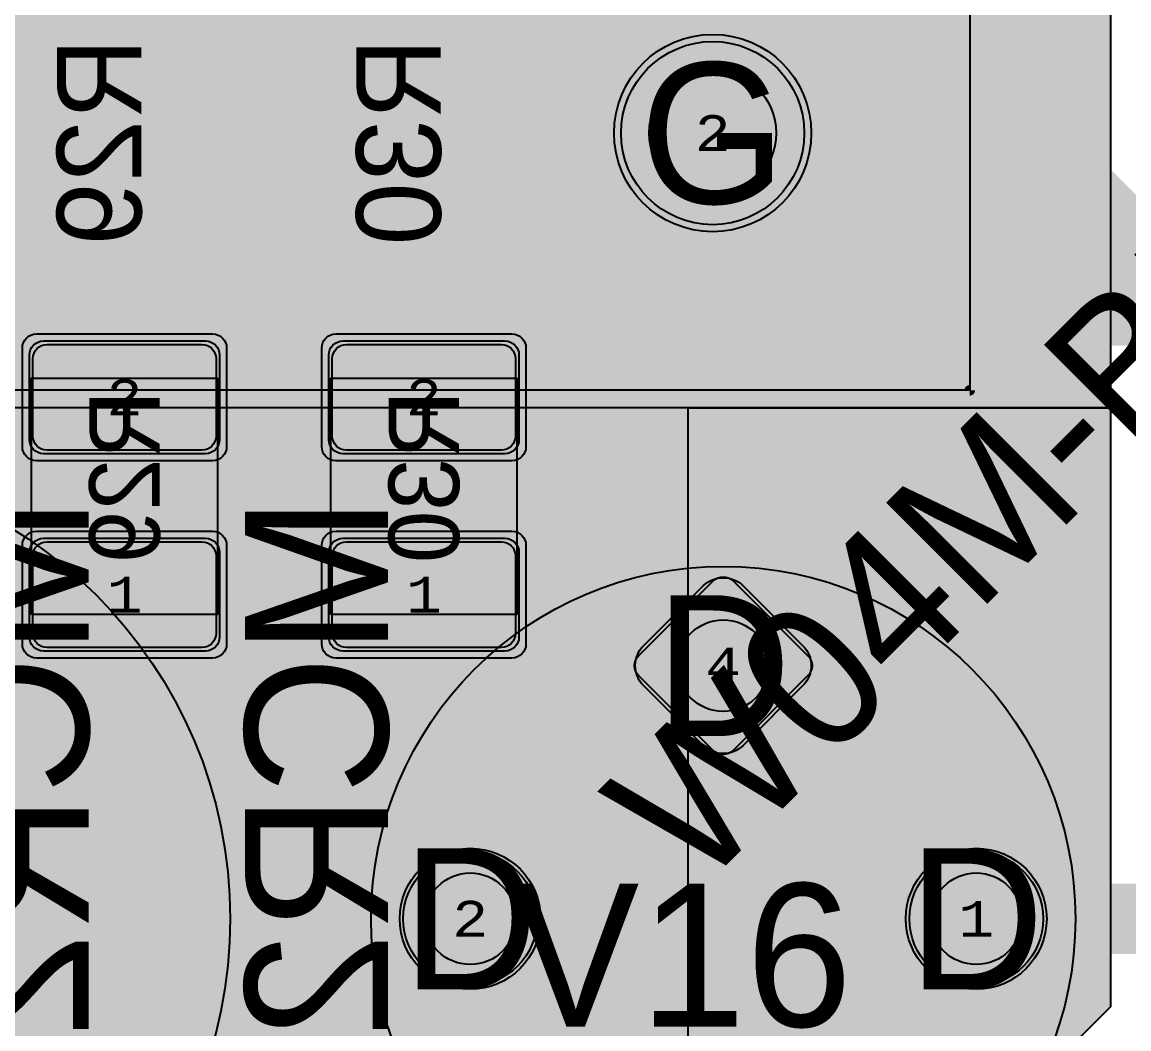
# Model space of a CAD drawing. Extents: x -19 to 284, y -54 to 100.
# Drawn here: x 105.05 to 120.76, y 59.19 to 73.47 of the extents above; entities that cross this region are included whole.
import ezdxf
from ezdxf.enums import TextEntityAlignment as Align

# ---------------------------------------------------------------- set-up
doc = ezdxf.new("R2010")
doc.units = 0
doc.header["$MEASUREMENT"] = 0
for name, color, linetype in [('ASSEMBLY_OUTLINES_BTM', 191, 'CONTINUOUS'), ('ASSEMBLY_OUTLINES_TOP', 102, 'CONTINUOUS'), ('ASSEMBLY_PART_NUMBERS_BTM', 191, 'CONTINUOUS'), ('ASSEMBLY_PART_NUMBERS_TOP', 102, 'CONTINUOUS'), ('ASSEMBLY_REF_DES_BTM', 191, 'CONTINUOUS'), ('ASSEMBLY_REF_DES_TOP', 102, 'CONTINUOUS'), ('DRILL_DRAWING', 21, 'CONTINUOUS'), ('GENERATED_SILKSCREEN_BTM', 255, 'CONTINUOUS'), ('GENERATED_SILKSCREEN_TOP', 140, 'CONTINUOUS'), ('PART_HOLES_LAYER_BOTTOM', 30, 'CONTINUOUS'), ('PART_HOLES_LAYER_TOP', 30, 'CONTINUOUS'), ('PART_PADS_LAYER_BOTTOM', 230, 'CONTINUOUS'), ('PART_PADS_LAYER_TOP', 150, 'CONTINUOUS'), ('PART_PADS_SMD_BTM', 230, 'CONTINUOUS'), ('PIN_NUMBERS_BTM', 8, 'CONTINUOUS'), ('PIN_NUMBERS_TOP', 8, 'CONTINUOUS'), ('PLACEMENT_OUTLINES_BTM', 222, 'CONTINUOUS'), ('PLACEMENT_OUTLINES_TOP', 130, 'CONTINUOUS'), ('PLANE_DATA_LAYER_TOP', 150, 'CONTINUOUS'), ('PLANE_SHAPES_LAYER_TOP', 150, 'CONTINUOUS'), ('SILKSCREEN_OUTLINES_BTM', 211, 'CONTINUOUS'), ('SILKSCREEN_OUTLINES_TOP', 150, 'CONTINUOUS'), ('SILKSCREEN_REF_DES_BTM', 211, 'CONTINUOUS'), ('SOLDERMASK_PADS_BTM', 12, 'CONTINUOUS'), ('SOLDERMASK_PADS_TOP', 180, 'CONTINUOUS'), ('SOLDERPASTE_PADS_BTM', 12, 'CONTINUOUS'), ('TRACES_LAYER_BOTTOM', 230, 'CONTINUOUS'), ('TRACES_LAYER_TOP', 150, 'CONTINUOUS')]:
    doc.layers.add(name, color=color, linetype=linetype)
doc.styles.add('COURIER_NEW', font='COUR.TTF')
doc.styles.add('VERIBEST_GERBER_0', font='txt')

msp = doc.modelspace()

# ---------------------------------------------------------------- hatches: boundary and pattern name
at = {"layer": 'PART_HOLES_LAYER_BOTTOM'}
h = msp.add_hatch(color=256, dxfattribs=at)
edge = h.paths.add_edge_path()
edge.add_arc((114.85, 71.9), 0.9, 0, 360)
h = msp.add_hatch(color=256, dxfattribs=at)
edge = h.paths.add_edge_path()
edge.add_arc((115, 64.342102), 0.65, 0, 360)
h = msp.add_hatch(color=256, dxfattribs=at)
edge = h.paths.add_edge_path()
edge.add_arc((111.407897, 60.75), 0.65, 0, 360)
h = msp.add_hatch(color=256, dxfattribs=at)
edge = h.paths.add_edge_path()
edge.add_arc((118.592102, 60.75), 0.65, 0, 360)
at = {"layer": 'PART_HOLES_LAYER_TOP'}
h = msp.add_hatch(color=256, dxfattribs=at)
edge = h.paths.add_edge_path()
edge.add_arc((114.85, 71.9), 0.9, 0, 360)
h = msp.add_hatch(color=256, dxfattribs=at)
edge = h.paths.add_edge_path()
edge.add_arc((115, 64.342102), 0.65, 0, 360)
h = msp.add_hatch(color=256, dxfattribs=at)
edge = h.paths.add_edge_path()
edge.add_arc((111.407897, 60.75), 0.65, 0, 360)
h = msp.add_hatch(color=256, dxfattribs=at)
edge = h.paths.add_edge_path()
edge.add_arc((118.592102, 60.75), 0.65, 0, 360)
at = {"layer": 'PLANE_DATA_LAYER_TOP'}
h = msp.add_hatch(color=256, dxfattribs=at)
h.paths.add_polyline_path([(120.5, 85.467281), (120.499998, 59.53156), (120.499998, 59.531559, -0.198909956), (120.47768, 59.477678), (116.022322, 55.02232, -0.198913366), (115.96844, 55.000002), (114.531562, 55, -0.198913366), (114.47768, 55.022318), (110.500002, 58.999998, 0.207684346), (110.499996, 59), (94.031562, 59, -0.198913366), (93.97768, 59.022318), (85.000002, 67.999998, 0.207684346), (84.999996, 68), (70.500004, 68, 0.207684346), (70.499998, 67.999998), (66.000002, 63.500002), (66, 63.499996), (66, 59.5762, -0.414213562), (65.9238, 59.5), (44.5762, 59.5, -0.414213562), (44.5, 59.5762), (44.5, 81.806849, -0.668181994), (44.630082, 81.86073), (55.244365, 71.246447, 0.198912215), (55.597918, 71.1), (80.979923, 71.1, -0.185651134), (81.030979, 71.080366, 0.384558767), (81.969021, 71.080366, -0.185651134), (82.020077, 71.1), (91.057121, 71.1, 0.198912215), (91.410674, 71.246447), (98.353553, 78.189326, 0.198912215), (98.5, 78.542879), (98.5, 86.379923, -0.185651134), (98.519634, 86.430979, 0.185651897), (98.7, 86.9, 1), (97.3, 86.9, 0.185651897), (97.480366, 86.430979, -0.185651134), (97.5, 86.379923), (97.5, 78.781548, -0.198909956), (97.477682, 78.727667), (90.872333, 72.122318, -0.198913366), (90.818451, 72.1), (82.020077, 72.1, -0.185651134), (81.969021, 72.119634, 0.384558767), (81.030979, 72.119634, -0.185651134), (80.979923, 72.1), (55.836588, 72.1, -0.198913366), (55.782706, 72.122318), (53.366088, 74.538936, -0.198909956), (53.34377, 74.592817), (53.34377, 74.592818, -0.294576153), (53.388558, 74.662242, 0.29457805), (53.8, 75.299999), (53.8, 75.3, 0.39930996), (53.135789, 75.999085, -0.185652617), (53.085803, 76.021303), (44.522318, 84.584788, -0.198909956), (44.5, 84.638669), (44.5, 87.151969, -0.414213562), (44.5762, 87.228169), (48.533161, 87.228169, -0.198913366), (48.587043, 87.205851), (49.478697, 86.314197, -0.185652617), (49.500915, 86.264211, 0.838851408), (50.869044, 86.094134, -0.565185223), (50.995756, 86.125606), (53.205453, 83.915909, 0.198912215), (53.559006, 83.769462), (58.945406, 83.769462, 0.198912215), (59.298959, 83.915909), (60.253553, 84.870503, 0.198912215), (60.4, 85.224056), (60.4, 85.879923, -0.185651134), (60.419634, 85.930979, 0.185651897), (60.6, 86.4, 1), (59.2, 86.4, 0.185651897), (59.380366, 85.930979, -0.185651134), (59.4, 85.879923), (59.4, 85.462725, -0.198909956), (59.377682, 85.408844), (58.760618, 84.79178, -0.198913366), (58.706736, 84.769462), (53.797676, 84.769462, -0.198913366), (53.743794, 84.79178), (49.582021, 88.953553, 0.198912215), (49.228468, 89.1), (43.120077, 89.1, -0.185651134), (43.069021, 89.119634, 0.384558767), (42.130979, 89.119634, -0.185651134), (42.079923, 89.1), (30.09107, 89.1, -0.414213562), (30.01487, 89.1762), (30.01487, 89.176201, -0.198909956), (30.037188, 89.230082), (30.585803, 89.778697, -0.185652617), (30.635789, 89.800915, 0.645030482), (31.101635, 90.988224, -0.195395946), (31.080041, 91.041371), (31.080041, 91.041372, -0.198909956), (31.102359, 91.095253), (31.185803, 91.178697, -0.185652617), (31.235789, 91.200915, 0.39930996), (31.9, 91.9), (31.9, 91.900005, 0.962125116), (30.502085, 91.953993, -0.391777998), (30.426112, 91.88367), (30.269784, 91.88367, 0.198912215), (29.916231, 91.737223), (28.612244, 90.433236, -0.198913366), (28.558362, 90.410918), (27.098355, 90.410918, 0.198912215), (26.744802, 90.264471), (24.647145, 88.166814, -0.198913366), (24.593263, 88.144496), (17.003174, 88.144496, -0.198913366), (16.949292, 88.166814), (15.248039, 89.868067, 0.198912215), (14.894486, 90.014514), (13.48401, 90.014514, 0.198912215), (13.130457, 89.868067), (10.440027, 87.177637, -0.198913366), (10.386145, 87.155319), (7.3302, 87.155319, 0.180173911), (7.00313, 87.033505, -0.305390868), (6.918602, 87.023291, 1.907914475), (7.070961, 85.882124, -0.165414822), (7.115967, 85.901691, 0.177616931), (7.428435, 86.046447), (7.514988, 86.133001, -0.198913366), (7.56887, 86.155319), (10.624815, 86.155319, 0.198912215), (10.978368, 86.301766), (13.03031, 88.353708, -0.533104529), (13.154463, 88.329294, 0.084493581), (13.280366, 88.130979, -0.185651134), (13.3, 88.079923), (13.3, 79.938669, -0.198909956), (13.277682, 79.884788), (11.814197, 78.421303, -0.185652617), (11.764211, 78.399085, 0.39930996), (11.1, 77.7), (11.1, 77.69999, 0.974753797), (12.499085, 77.664211, -0.185652617), (12.521303, 77.714197), (14.153553, 79.346447, 0.198912215), (14.3, 79.7), (14.3, 88.0238, -0.414213562), (14.3762, 88.1), (14.537431, 88.1, -0.198913366), (14.591313, 88.077682), (17.174693, 85.494302, 0.198912215), (17.528246, 85.347855), (24.808806, 85.347855, -0.414213562), (24.885006, 85.271655), (24.885006, 85.271654, -0.119209751), (24.876584, 85.236832, 0.119212236), (24.65, 84.300001), (24.65, 84.3, 0.240856487), (25.499923, 82.637979, -0.240854665), (25.531515, 82.576201), (25.531515, 82.5762, -0.414213562), (25.455315, 82.5), (22.120077, 82.5, -0.185651134), (22.069021, 82.519634, 2.249701015), (22.069021, 81.480366, -0.185651134), (22.120077, 81.5), (28.019196, 81.5, 0.198912215), (28.372749, 81.646447), (29.335965, 82.609663, -0.668181994), (29.466047, 82.555782), (29.466047, 70.851038, -0.198909956), (29.443729, 70.797157), (26.66889, 68.022318, -0.198913366), (26.615008, 68), (23.000004, 68, 0.207684346), (22.999998, 67.999998), (19.000002, 64.000002), (19, 63.999996), (19, 62.738492, -0.668181994), (18.869918, 62.684611), (15.000976, 66.553553, 0.198912215), (14.647423, 66.7), (14.120077, 66.7, -0.185651134), (14.069021, 66.719634, 2.249701015), (14.069021, 65.680366, -0.185651134), (14.120077, 65.7), (14.408753, 65.7, -0.198913366), (14.462635, 65.677682), (18.977682, 61.162635, -0.198909956), (19, 61.108754), (19, 50.0762, -0.414213562), (18.9238, 50), (12.374978, 50, -0.404852593), (12.298817, 50.073757, 0.968428978), (7.701183, 50.073757, -0.404852593), (7.625022, 50), (3.0762, 50, -0.414213562), (3, 50.0762), (3, 64.349709, -0.595487004), (3.117805, 64.413548, 0.595483788), (4.2, 65, 0.39930996), (3.535789, 65.699085, -0.185652617), (3.485803, 65.721303), (3.022318, 66.184788, -0.198909956), (3, 66.238669), (3, 90.6738, -0.414213562), (3.0762, 90.75), (6.4238, 90.75, -0.414213562), (6.5, 90.6738), (6.5, 90.500004), (6.500003, 90.499999), (8.499998, 88.500002, 0.207684346), (8.500004, 88.5), (10.999996, 88.5, 0.207684346), (11.000002, 88.500002), (13.499998, 90.999998), (13.5, 91.000004), (13.5, 95.9238, -0.414213562), (13.5762, 96), (18.30893, 96, -0.414213562), (18.38513, 95.9238), (18.38513, 95.923799, -0.198909956), (18.362812, 95.869918), (17.814197, 95.321303, -0.185652617), (17.764211, 95.299085, 0.39930996), (17.1, 94.6), (17.1, 94.59999, 0.974753797), (18.499085, 94.564211, -0.185652617), (18.521303, 94.614197), (18.937376, 95.03027, -0.198913366), (18.991258, 95.052588), (21.922414, 95.052588, 0.198912215), (22.275967, 95.199035), (22.869252, 95.79232, -0.198913366), (22.923134, 95.814638), (51.4238, 95.814638, -0.414213562), (51.5, 95.738438), (51.5, 91.000004), (51.500003, 90.999999), (53.999998, 88.500002, 0.207684346), (54.000004, 88.5), (55.999996, 88.5, 0.207684346), (56.000002, 88.500002), (58.499998, 90.999998), (58.5, 91.000004), (58.5, 94.574998, -0.668181994), (58.630082, 94.628879), (61.077682, 92.181279, -0.198909956), (61.1, 92.127398), (61.1, 82.320077, -0.185651134), (61.080366, 82.269021, 0.185651897), (60.9, 81.8, 0.536231839), (61.871334, 81.154727, -0.536234167), (61.977071, 81.084485), (61.977071, 80.722929, 0.198912215), (62.123518, 80.369376), (63.778697, 78.714197, -0.185652617), (63.800915, 78.664211, 0.974753797), (65.2, 78.69999), (65.2, 78.7, 0.39930996), (64.535789, 79.399085, -0.185652617), (64.485803, 79.421303), (62.999389, 80.907717, -0.198909956), (62.977071, 80.961598), (62.977071, 87.738402, -0.198909956), (62.999389, 87.792283), (63.185803, 87.978697, -0.185652617), (63.235789, 88.000915, 0.39930996), (63.9, 88.7), (63.9, 88.70001, 0.974753797), (62.500915, 88.735789, -0.185652617), (62.478697, 88.685803), (62.230082, 88.437188, -0.668181994), (62.1, 88.491069), (62.1, 92.366067, 0.198912215), (61.953553, 92.71962), (58.803255, 95.869918, -0.198909956), (58.780937, 95.923799), (58.780937, 95.9238, -0.414213562), (58.857137, 96), (95.9238, 96, -0.414213562), (96, 95.9238), (96, 90.500004), (96.000003, 90.499999), (98.499998, 88.000002, 0.207684346), (98.500004, 88), (101.499996, 88, 0.207684346), (101.500002, 88.000002), (103.999998, 90.499998), (104, 90.500004), (104, 95.9238, -0.414213562), (104.0762, 96), (118.9238, 96, -0.414213562), (119, 95.9238), (119, 91.500004), (119.000003, 91.499999), (119.977682, 90.52232, -0.198909956), (120, 90.468439), (120, 86.205951, 0.198912215), (120.146447, 85.852398), (120.477682, 85.521163, -0.198909956), (120.5, 85.467282)], flags=0)
h.paths.add_polyline_path([(25.71, 92.75, 0.414213562), (25.96, 93), (25.96, 94.5, 0.414213562), (25.71, 94.75), (24.21, 94.75, 0.414213562), (23.96, 94.5), (23.96, 93, 0.414213562), (24.21, 92.75)], flags=0)
h.paths.add_polyline_path([(24.65, 71.7, -1), (28.75, 71.7, -1)], flags=0)
h.paths.add_polyline_path([(28.842971, 93.38997, 6.796736414), (28.842971, 94.11003, -0.743486927), (28.697029, 94.11003, 6.796736414), (28.697029, 93.38997, -0.743486927)], flags=0)
h.paths.add_polyline_path([(70.7, 83.1, 0.414213562), (71.15, 83.55), (71.15, 84.95, 0.414213562), (70.7, 85.4), (69.3, 85.4, 0.414213562), (68.85, 84.95), (68.85, 83.55, 0.414213562), (69.3, 83.1)], flags=0)
h.paths.add_polyline_path([(68.85, 91.75, -1), (71.15, 91.75, -1)], flags=0)
h.paths.add_polyline_path([(73, 81.9, 1), (74.4, 81.9, 0.185651897), (74.219634, 82.369021, -0.185651134), (74.2, 82.420077), (74.2, 84.864447, 0.198912215), (74.053553, 85.218), (68.730653, 90.5409, 0.198912215), (68.3771, 90.687347), (68.073594, 90.687347, -0.390404288), (67.99765, 90.757308, 0.959834417), (66.6, 90.7, 0.39930996), (67.264211, 90.000915, -0.185652617), (67.314197, 89.978697), (67.4591, 89.833794, 0.198912215), (67.812653, 89.687347), (68.13843, 89.687347, -0.198913366), (68.192312, 89.665029), (73.177682, 84.679659, -0.198909956), (73.2, 84.625778), (73.2, 82.420077, -0.185651134), (73.180366, 82.369021, 0.185651897)], flags=0)
h.paths.add_polyline_path([(76.135789, 80.600915, 0.39930996), (76.8, 81.3), (76.8, 81.30001, 0.974753797), (75.400915, 81.335789, -0.185652617), (75.378697, 81.285803), (74.786551, 80.693657, -0.198913366), (74.732669, 80.671339), (69.617331, 80.671339, -0.198913366), (69.563449, 80.693657), (68.603553, 81.653553, 0.198912215), (68.25, 81.8), (67.920077, 81.8, -0.185651134), (67.869021, 81.819634, 2.249701015), (67.869021, 80.780366, -0.185651134), (67.920077, 80.8), (68.01133, 80.8, -0.198913366), (68.065212, 80.777682), (69.025108, 79.817786, 0.198912215), (69.378661, 79.671339), (74.971339, 79.671339, 0.198912215), (75.324892, 79.817786), (76.085803, 80.578697, -0.185652617)], flags=0)
h.paths.add_polyline_path([(79.25, 81.25, -1), (81.75, 81.25, -1)], flags=0)
h.paths.add_polyline_path([(82.935789, 79.200915, 0.39930996), (83.6, 79.9), (83.6, 79.90001, 0.974753797), (82.200915, 79.935789, -0.185652617), (82.178697, 79.885803), (81.71287, 79.419976, -0.198913366), (81.658988, 79.397658), (68.441012, 79.397658, -0.198913366), (68.38713, 79.419976), (68.221303, 79.585803, -0.185652617), (68.199085, 79.635789, 0.974753797), (66.8, 79.60001), (66.8, 79.6, 0.39930996), (67.464211, 78.900915, -0.185652617), (67.514197, 78.878697), (67.848789, 78.544105, 0.198912215), (68.202342, 78.397658), (81.897658, 78.397658, 0.198912215), (82.251211, 78.544105), (82.885803, 79.178697, -0.185652617)], flags=0)
h.paths.add_polyline_path([(88.7, 83.1, 0.414213562), (89.15, 83.55), (89.15, 84.95, 0.414213562), (88.7, 85.4), (87.3, 85.4, 0.414213562), (86.85, 84.95), (86.85, 83.55, 0.414213562), (87.3, 83.1)], flags=0)
h.paths.add_polyline_path([(86.85, 91.75, -1), (89.15, 91.75, -1)], flags=0)
h.paths.add_polyline_path([(103.05, 70.35, 0.414213562), (103.7, 71), (103.7, 72.8, 0.414213562), (103.05, 73.45), (101.25, 73.45, 0.414213562), (100.6, 72.8), (100.6, 71, 0.414213562), (101.25, 70.35)], flags=0)
h.paths.add_polyline_path([(100.6, 84.6, -1), (103.7, 84.6, -1)], flags=0)
h.paths.add_polyline_path([(102.6, 60.75, -1), (105.4, 60.75, -1)], flags=0)
h.paths.add_polyline_path([(110.207897, 60.75, -1), (112.607897, 60.75, -1)], flags=0)
h.paths.add_polyline_path([(104.3, 78.25, -1), (112.7, 78.25, -1)], flags=0)
h.paths.add_polyline_path([(113.3, 71.9, -1), (116.4, 71.9, -1)], flags=0)
h.paths.add_polyline_path([(113.3, 84.6, -1), (116.4, 84.6, -1)], flags=0)
h.paths.add_polyline_path([(113.55, 57.157897, -1), (116.45, 57.157897, -1)], flags=0)
h.paths.add_polyline_path([(116.378857, 64.023904, 0.414213102), (116.378859, 64.660299), (115.318196, 65.720961, 0.372259539), (114.731236, 65.763685, -0.372263605), (114.631843, 65.770919), (113.529927, 66.872836, 0.198912714), (112.999596, 67.092506), (104.592506, 67.092506, 0.198912714), (104.062175, 66.872836), (99.111658, 61.922318, -0.198913366), (99.057776, 61.9), (98.3, 61.9, 0.414213562), (97.85, 61.45), (97.85, 60.05, 0.414213562), (98.3, 59.6), (99.7, 59.6, 0.414213562), (100.15, 60.05), (100.15, 60.807777, -0.198909956), (100.172318, 60.861658), (104.880848, 65.570188, -0.198913366), (104.93473, 65.592506), (112.657372, 65.592506, -0.198913366), (112.711254, 65.570188), (113.571183, 64.710259, -0.198909956), (113.593501, 64.656378), (113.593501, 64.656377, -0.161399603), (113.578417, 64.610866, 0.372260871), (113.621141, 64.023905), (114.681804, 62.963244, 0.414210801), (115.318197, 62.963243)], flags=0)
h.paths.add_polyline_path([(117.392102, 60.75, -1), (119.792102, 60.75, -1)], flags=0)
msp.add_hatch(color=256, dxfattribs=at).paths.add_polyline_path([(104, 60.75), (105.098667, 59.76405)], is_closed=False, flags=0)
at = {"layer": 'PLANE_SHAPES_LAYER_TOP'}
for points in [[(120.5, 68), (44.5, 68), (44.5, 87.5), (30.5, 87.5), (30.5, 68), (3, 68), (3, 90.75), (6.5, 90.75), (6.5, 88.5), (13.5, 88.5), (13.5, 96), (51.5, 96), (51.5, 88.5), (58.5, 88.5), (58.5, 96), (96, 96), (96, 88), (104, 88), (104, 96), (119, 96), (119, 90.5), (120.5, 90.5)], [(120.5, 59.5), (116, 55), (114.5, 55), (114.5, 68), (120.5, 68)]]:
    msp.add_hatch(color=256, dxfattribs=at).paths.add_polyline_path(points, flags=0)

# ---------------------------------------------------------------- linework, layer by layer
at = {"layer": 'ASSEMBLY_OUTLINES_BTM'}
for points in [[(105.18, 65.07), (105.18, 68.42), (107.82, 68.42), (107.82, 65.07)], [(109.43, 65.07), (109.43, 68.42), (112.07, 68.42), (112.07, 65.07)]]:
    msp.add_lwpolyline(points, close=True, dxfattribs=at)
at = {"layer": 'ASSEMBLY_OUTLINES_TOP'}
msp.add_lwpolyline([(118.5, 68.25), (101.984375, 68.25), (98.5, 71.529412), (98.5, 88.25), (118.5, 88.25)], close=True, dxfattribs=at)
at = {"layer": 'ASSEMBLY_OUTLINES_TOP', "const_width": 0.1}
for points in [[(114.116116, 62.694543), (115.883883, 64.46231)], [(115.883883, 62.694543), (114.116116, 64.46231)]]:
    msp.add_lwpolyline(points, dxfattribs=at)
at = {"layer": 'ASSEMBLY_OUTLINES_TOP'}
for centre, radius in [((101.5, 60.75), 6.5), ((115, 60.75), 5)]:
    msp.add_circle(centre, radius, dxfattribs=at)
at = {"layer": 'GENERATED_SILKSCREEN_BTM', "const_width": 0.15}
for points in [[(105.9912, 72.2378), (105.9888, 72.2342), (105.9828, 72.233), (105.9768, 72.2294), (105.9708, 72.2294), (105.7236, 72.2294), (105.7176, 72.2294), (105.714, 72.233), (105.7104, 72.233), (105.7092, 72.2342), (105.708, 72.2354), (105.7044, 72.2378), (105.54, 72.4418), (105.5376, 72.4478), (105.5364, 72.4514), (105.5352, 72.4574), (105.5352, 73.0622), (105.5376, 73.073), (105.5436, 73.079), (105.5508, 73.0862), (105.5592, 73.0886), (106.7112, 73.0886), (106.7208, 73.0862), (106.7268, 73.0802), (106.7304, 73.073), (106.7316, 73.0646), (106.7304, 73.055), (106.7268, 73.0466), (106.7208, 73.0406), (106.7112, 73.0382), (106.1592, 73.0382), (106.1592, 72.4742), (106.7184, 72.2774), (106.7268, 72.2726), (106.7316, 72.2642), (106.7328, 72.2546), (106.7304, 72.2474), (106.7268, 72.2402), (106.7196, 72.2342), (106.7124, 72.2306), (106.7028, 72.233), (106.1436, 72.4298), (105.9912, 72.2378)], [(105.5844, 73.0382), (105.5844, 72.4634), (105.7356, 72.2774), (105.9588, 72.2774), (106.1112, 72.4634), (106.1112, 73.0382), (105.5844, 73.0382)], [(110.2412, 72.2378), (110.2388, 72.2342), (110.2328, 72.233), (110.2268, 72.2294), (110.2208, 72.2294), (109.9736, 72.2294), (109.9676, 72.2294), (109.964, 72.233), (109.9604, 72.233), (109.9592, 72.2342), (109.958, 72.2354), (109.9544, 72.2378), (109.79, 72.4418), (109.7876, 72.4478), (109.7864, 72.4514), (109.7852, 72.4574), (109.7852, 73.0622), (109.7876, 73.073), (109.7936, 73.079), (109.8008, 73.0862), (109.8092, 73.0886), (110.9612, 73.0886), (110.9708, 73.0862), (110.9768, 73.0802), (110.9804, 73.073), (110.9816, 73.0646), (110.9804, 73.055), (110.9768, 73.0466), (110.9708, 73.0406), (110.9612, 73.0382), (110.4092, 73.0382), (110.4092, 72.4742), (110.9684, 72.2774), (110.9768, 72.2726), (110.9816, 72.2642), (110.9828, 72.2546), (110.9804, 72.2474), (110.9768, 72.2402), (110.9696, 72.2342), (110.9624, 72.2306), (110.9528, 72.233), (110.3936, 72.4298), (110.2412, 72.2378)], [(109.8344, 73.0382), (109.8344, 72.4634), (109.9856, 72.2774), (110.2088, 72.2774), (110.3612, 72.4634), (110.3612, 73.0382), (109.8344, 73.0382)], [(105.54, 71.3066), (105.7044, 71.105), (105.7104, 71.1014), (105.7152, 71.1002), (105.7188, 71.0978), (105.7236, 71.0966), (105.888, 71.0966), (105.8916, 71.0978), (105.9, 71.1002), (105.906, 71.1014), (105.9084, 71.105), (106.5576, 71.9042), (106.686, 71.9042), (106.686, 71.1206), (106.6884, 71.1122), (106.6932, 71.105), (106.7016, 71.1014), (106.7112, 71.1002), (106.7196, 71.1014), (106.728, 71.105), (106.7328, 71.1122), (106.7352, 71.1206), (106.7352, 71.9294), (106.7328, 71.939), (106.7268, 71.945), (106.7208, 71.951), (106.7112, 71.9534), (106.5468, 71.9534), (106.5432, 71.9522), (106.5348, 71.9498), (106.5312, 71.9474), (106.5288, 71.945), (106.5264, 71.9426), (105.876, 71.1446), (105.7356, 71.1446), (105.5844, 71.3318), (105.5844, 71.7194), (105.744, 71.915), (105.7464, 71.9234), (105.7452, 71.9306), (105.7416, 71.939), (105.7344, 71.9438), (105.7272, 71.9486), (105.7188, 71.9498), (105.7104, 71.9486), (105.7044, 71.9426), (105.54, 71.741), (105.5388, 71.7362), (105.5376, 71.7326), (105.5364, 71.7314), (105.5352, 71.7266), (105.5352, 71.3222), (105.5364, 71.3174), (105.5364, 71.3162), (105.5376, 71.315), (105.5388, 71.3114), (105.54, 71.3066)], [(110.9804, 71.741), (110.816, 71.9438), (110.81, 71.9498), (110.8064, 71.951), (110.8028, 71.951), (110.7944, 71.9498), (110.786, 71.945), (110.78, 71.939), (110.7752, 71.9318), (110.774, 71.9234), (110.7764, 71.915), (110.936, 71.7194), (110.936, 71.3318), (110.7848, 71.1446), (110.5616, 71.1446), (110.4092, 71.3294), (110.4092, 71.5286), (110.4068, 71.5382), (110.402, 71.5442), (110.3936, 71.5478), (110.3852, 71.549), (110.3768, 71.5478), (110.3684, 71.5442), (110.3636, 71.5382), (110.3612, 71.5286), (110.3612, 71.3294), (110.2088, 71.1446), (109.9856, 71.1446), (109.8344, 71.3318), (109.8344, 71.7194), (109.994, 71.915), (109.9964, 71.9234), (109.9952, 71.9318), (109.9916, 71.939), (109.9844, 71.945), (109.9772, 71.9498), (109.9688, 71.951), (109.964, 71.951), (109.9604, 71.9498), (109.9544, 71.9438), (109.79, 71.741), (109.7888, 71.7374), (109.7876, 71.7338), (109.7864, 71.7326), (109.7852, 71.7278), (109.7852, 71.3234), (109.7864, 71.3174), (109.7876, 71.315), (109.7888, 71.3114), (109.79, 71.3078), (109.9544, 71.105), (109.9604, 71.1014), (109.9652, 71.1002), (109.9688, 71.0978), (109.9736, 71.0966), (110.2208, 71.0966), (110.2244, 71.0978), (110.2328, 71.1002), (110.2388, 71.1014), (110.2412, 71.105), (110.3852, 71.2814), (110.5292, 71.105), (110.5316, 71.1038), (110.534, 71.1014), (110.5352, 71.1002), (110.5376, 71.1002), (110.546, 71.0978), (110.5496, 71.0966), (110.7968, 71.0966), (110.8028, 71.0978), (110.8076, 71.1002), (110.8124, 71.1014), (110.816, 71.105), (110.9804, 71.3078), (110.9828, 71.3126), (110.984, 71.3138), (110.984, 71.3174), (110.9852, 71.3186), (110.9852, 71.3198), (110.9852, 71.3234), (110.9852, 71.7278), (110.984, 71.7326), (110.9828, 71.7374), (110.9804, 71.741)], [(106.7304, 70.607), (106.566, 70.8086), (106.56, 70.8146), (106.5528, 70.8158), (106.5444, 70.8146), (106.536, 70.8098), (106.53, 70.805), (106.5252, 70.7966), (106.524, 70.7894), (106.5264, 70.781), (106.686, 70.5854), (106.686, 70.1978), (106.5348, 70.0106), (106.104, 70.0106), (106.236, 70.1738), (106.2384, 70.1786), (106.2396, 70.1798), (106.2408, 70.1834), (106.2408, 70.1882), (106.2408, 70.5926), (106.2408, 70.5974), (106.2384, 70.6046), (106.236, 70.607), (106.0728, 70.8086), (106.0716, 70.811), (106.0692, 70.8134), (106.0656, 70.8158), (106.0572, 70.8182), (106.0524, 70.8194), (105.7236, 70.8194), (105.7176, 70.8182), (105.7128, 70.8158), (105.7092, 70.8134), (105.708, 70.811), (105.7044, 70.8086), (105.54, 70.607), (105.5388, 70.6022), (105.5376, 70.5986), (105.5364, 70.5974), (105.5352, 70.5926), (105.5352, 70.1882), (105.5364, 70.1834), (105.5364, 70.1822), (105.5376, 70.181), (105.5388, 70.1774), (105.54, 70.1726), (105.7044, 69.971), (105.7104, 69.9674), (105.7152, 69.9662), (105.7188, 69.9638), (105.7236, 69.9626), (106.5468, 69.9626), (106.5504, 69.9638), (106.5588, 69.9662), (106.5612, 69.9674), (106.566, 69.971), (106.7304, 70.1726), (106.7328, 70.1786), (106.734, 70.1798), (106.734, 70.1822), (106.7352, 70.1846), (106.7352, 70.1858), (106.7352, 70.1882), (106.7352, 70.5926), (106.734, 70.5974), (106.7328, 70.6022), (106.7304, 70.607)], [(109.9544, 70.8086), (109.79, 70.607), (109.7888, 70.6022), (109.7876, 70.5986), (109.7864, 70.5974), (109.7852, 70.5926), (109.7852, 70.1882), (109.7864, 70.1834), (109.7864, 70.1822), (109.7876, 70.181), (109.7888, 70.1774), (109.79, 70.1726), (109.9544, 69.971), (109.9604, 69.9674), (109.9652, 69.9662), (109.9688, 69.9638), (109.9736, 69.9626), (110.7968, 69.9626), (110.8004, 69.9638), (110.8088, 69.9662), (110.8112, 69.9674), (110.816, 69.971), (110.9804, 70.1726), (110.9816, 70.1774), (110.9828, 70.1798), (110.984, 70.1822), (110.9852, 70.1846), (110.9852, 70.1882), (110.9852, 70.5926), (110.984, 70.5974), (110.9828, 70.6022), (110.9804, 70.607), (110.816, 70.8086), (110.8136, 70.811), (110.8124, 70.8134), (110.8088, 70.8158), (110.8004, 70.8182), (110.7968, 70.8194), (109.9736, 70.8194), (109.9688, 70.8182), (109.9652, 70.8158), (109.9604, 70.8134), (109.9544, 70.8086)], [(105.7356, 70.7702), (106.0404, 70.7702), (106.1928, 70.5854), (106.1928, 70.1978), (106.0404, 70.0106), (105.7356, 70.0106), (105.5844, 70.1978), (105.5844, 70.5854), (105.7356, 70.7702)], [(109.9856, 70.7702), (110.7848, 70.7702), (110.8448, 70.6994), (109.898, 70.1186), (109.8344, 70.1978), (109.8344, 70.5854), (109.9856, 70.7702)], [(110.876, 70.661), (110.936, 70.5854), (110.936, 70.1978), (110.7848, 70.0106), (109.9856, 70.0106), (109.9292, 70.0814), (110.876, 70.661)]]:
    msp.add_lwpolyline(points, dxfattribs=at)
for points in [[(105.180005, 66.166164, 0.000011642), (105.179995, 66.166156), (105.179995, 67.333844, 0.000011642), (105.180005, 67.333836), (105.180005, 66.166164)], [(107.820005, 66.166156, 0.000011642), (107.819995, 66.166164), (107.819995, 67.333836, 0.000011642), (107.820005, 67.333844), (107.820005, 66.166156)], [(109.430005, 66.166164, 0.000011642), (109.429995, 66.166156), (109.429995, 67.333844, 0.000011642), (109.430005, 67.333836), (109.430005, 66.166164)], [(112.070005, 66.166156, 0.000011642), (112.069995, 66.166164), (112.069995, 67.333836, 0.000011642), (112.070005, 67.333844), (112.070005, 66.166156)]]:
    msp.add_lwpolyline(points, format="xyb", dxfattribs=at)
at = {"layer": 'GENERATED_SILKSCREEN_TOP', "const_width": 0.15}
for points in [[(118.500005, 68.25, -0.414213562), (118.5, 68.249995), (101.984375, 68.249995, -0.236067977), (101.984371, 68.249997), (98.499997, 71.529408, -0.236067977), (98.499995, 71.529412), (98.499995, 86.739906, 0.000015965), (98.500005, 86.739938), (98.500005, 71.529414), (101.984377, 68.250005), (118.499995, 68.250005), (118.499995, 88.249995), (98.500005, 88.249995), (98.500005, 87.060062, 0.000015965), (98.499995, 87.060094), (98.499995, 88.25, -0.414213562), (98.5, 88.250005), (118.5, 88.250005, -0.414213562), (118.500005, 88.25), (118.500005, 68.25)], [(108.000005, 60.75, -1.254714402), (95.647007, 63.577109, 0.000005734), (95.647019, 63.57711, 30.094945427), (96.07312, 64.327557, 0.000005324), (96.073115, 64.327567, -0.74406053), (108.000005, 60.75)]]:
    msp.add_lwpolyline(points, format="xyb", dxfattribs=at)
at = {"layer": 'GENERATED_SILKSCREEN_TOP', "const_width": 0.25}
for points in [[(114.75, 66), (114.75, 68)], [(113.75, 67), (115.75, 67)]]:
    msp.add_lwpolyline(points, dxfattribs=at)
at = {"layer": 'GENERATED_SILKSCREEN_TOP', "const_width": 0.15}
msp.add_lwpolyline([(110, 60.75, -1), (120, 60.75, -1)], format="xyb", close=True, dxfattribs=at)
at = {"layer": 'PART_HOLES_LAYER_BOTTOM'}
for centre, radius in [((114.85, 71.9), 0.9), ((115, 64.342102), 0.65), ((111.407897, 60.75), 0.65), ((118.592102, 60.75), 0.65)]:
    msp.add_circle(centre, radius, dxfattribs=at)
at = {"layer": 'PART_HOLES_LAYER_TOP'}
for centre, radius in [((114.85, 71.9), 0.9), ((115, 64.342102), 0.65), ((111.407897, 60.75), 0.65), ((118.592102, 60.75), 0.65)]:
    msp.add_circle(centre, radius, dxfattribs=at)
at = {"layer": 'PART_PADS_LAYER_BOTTOM'}
msp.add_lwpolyline([(116.202082, 64.483523, -0.414211491), (116.202082, 64.200681), (115.141421, 63.14002, -0.414211491), (114.858579, 63.14002), (113.797918, 64.200681, -0.414211491), (113.797918, 64.483523), (114.858579, 65.544184, -0.414211491), (115.141421, 65.544184)], format="xyb", close=True, dxfattribs=at)
for centre, radius in [((114.85, 71.9), 1.3), ((111.407897, 60.75), 0.95), ((118.592102, 60.75), 0.95)]:
    msp.add_circle(centre, radius, dxfattribs=at)
at = {"layer": 'PART_PADS_LAYER_TOP'}
msp.add_lwpolyline([(116.202082, 64.483523, -0.414211491), (116.202082, 64.200681), (115.141421, 63.14002, -0.414211491), (114.858579, 63.14002), (113.797918, 64.200681, -0.414211491), (113.797918, 64.483523), (114.858579, 65.544184, -0.414211491), (115.141421, 65.544184)], format="xyb", close=True, dxfattribs=at)
for centre, radius in [((114.85, 71.9), 1.3), ((111.407897, 60.75), 0.95), ((118.592102, 60.75), 0.95)]:
    msp.add_circle(centre, radius, dxfattribs=at)
at = {"layer": 'PART_PADS_SMD_BTM'}
for points in [[(105.15, 68.75, -0.414213562), (105.35, 68.95), (107.65, 68.95, -0.414213562), (107.85, 68.75), (107.85, 67.55, -0.414213562), (107.65, 67.35), (105.35, 67.35, -0.414213562), (105.15, 67.55)], [(109.4, 68.75, -0.414213562), (109.6, 68.95), (111.9, 68.95, -0.414213562), (112.1, 68.75), (112.1, 67.55, -0.414213562), (111.9, 67.35), (109.6, 67.35, -0.414213562), (109.4, 67.55)], [(105.15, 65.95, -0.414213562), (105.35, 66.15), (107.65, 66.15, -0.414213562), (107.85, 65.95), (107.85, 64.75, -0.414213562), (107.65, 64.55), (105.35, 64.55, -0.414213562), (105.15, 64.75)], [(109.4, 65.95, -0.414213562), (109.6, 66.15), (111.9, 66.15, -0.414213562), (112.1, 65.95), (112.1, 64.75, -0.414213562), (111.9, 64.55), (109.6, 64.55, -0.414213562), (109.4, 64.75)]]:
    msp.add_lwpolyline(points, format="xyb", close=True, dxfattribs=at)
at = {"layer": 'PLACEMENT_OUTLINES_BTM'}
for points in [[(105.18, 65.07), (105.18, 68.42), (107.82, 68.42), (107.82, 65.07)], [(109.43, 65.07), (109.43, 68.42), (112.07, 68.42), (112.07, 65.07)]]:
    msp.add_lwpolyline(points, close=True, dxfattribs=at)
at = {"layer": 'PLACEMENT_OUTLINES_TOP'}
msp.add_lwpolyline([(118.5, 68.25), (101.984375, 68.25), (98.5, 71.529412), (98.5, 88.25), (118.5, 88.25)], close=True, dxfattribs=at)
for centre, radius in [((101.5, 60.75), 6.5), ((115, 60.75), 5)]:
    msp.add_circle(centre, radius, dxfattribs=at)
at = {"layer": 'PLANE_DATA_LAYER_TOP', "const_width": 1}
for points in [[(104, 60.75), (105.043831, 61.793831)], [(104, 60.75), (105.098667, 59.76405)]]:
    msp.add_lwpolyline(points, dxfattribs=at)
at = {"layer": 'PLANE_SHAPES_LAYER_TOP'}
for points in [[(120.5, 68), (44.5, 68), (44.5, 87.5), (30.5, 87.5), (30.5, 68), (3, 68), (3, 90.75), (6.5, 90.75), (6.5, 88.5), (13.5, 88.5), (13.5, 96), (51.5, 96), (51.5, 88.5), (58.5, 88.5), (58.5, 96), (96, 96), (96, 88), (104, 88), (104, 96), (119, 96), (119, 90.5), (120.5, 90.5)], [(120.5, 59.5), (116, 55), (114.5, 55), (114.5, 68), (120.5, 68)]]:
    msp.add_lwpolyline(points, close=True, dxfattribs=at)
msp.add_solid([(94, 59), (114.5, 59), (94, 68), (114.5, 68)], dxfattribs=at)
at = {"layer": 'SILKSCREEN_OUTLINES_BTM'}
for points in [[(105.18, 65.07), (105.18, 68.42), (107.82, 68.42), (107.82, 65.07)], [(109.43, 65.07), (109.43, 68.42), (112.07, 68.42), (112.07, 65.07)]]:
    msp.add_lwpolyline(points, close=True, dxfattribs=at)
at = {"layer": 'SILKSCREEN_OUTLINES_TOP'}
msp.add_lwpolyline([(118.5, 68.25), (101.984375, 68.25), (98.5, 71.529412), (98.5, 88.25), (118.5, 88.25)], close=True, dxfattribs=at)
at = {"layer": 'SILKSCREEN_OUTLINES_TOP', "const_width": 0.25}
for points in [[(114.75, 66), (114.75, 68)], [(113.75, 67), (115.75, 67)]]:
    msp.add_lwpolyline(points, dxfattribs=at)
at = {"layer": 'SILKSCREEN_OUTLINES_TOP'}
for centre, radius in [((101.5, 60.75), 6.5), ((101.5, 60.75), 6.5), ((115, 60.75), 5)]:
    msp.add_circle(centre, radius, dxfattribs=at)
at = {"layer": 'SOLDERMASK_PADS_BTM'}
for points in [[(105.05, 68.85, -0.414213562), (105.25, 69.05), (107.75, 69.05, -0.414213562), (107.95, 68.85), (107.95, 67.45, -0.414213562), (107.75, 67.25), (105.25, 67.25, -0.414213562), (105.05, 67.45)], [(109.3, 68.85, -0.414213562), (109.5, 69.05), (112, 69.05, -0.414213562), (112.2, 68.85), (112.2, 67.45, -0.414213562), (112, 67.25), (109.5, 67.25, -0.414213562), (109.3, 67.45)], [(105.05, 66.05, -0.414213562), (105.25, 66.25), (107.75, 66.25, -0.414213562), (107.95, 66.05), (107.95, 64.65, -0.414213562), (107.75, 64.45), (105.25, 64.45, -0.414213562), (105.05, 64.65)], [(109.3, 66.05, -0.414213562), (109.5, 66.25), (112, 66.25, -0.414213562), (112.2, 66.05), (112.2, 64.65, -0.414213562), (112, 64.45), (109.5, 64.45, -0.414213562), (109.3, 64.65)], [(116.131371, 64.624945, -0.414213562), (116.131371, 64.059259), (115.282843, 63.210731, -0.414213562), (114.717157, 63.210731), (113.868629, 64.059259, -0.414213562), (113.868629, 64.624945), (114.717157, 65.473473, -0.414213562), (115.282843, 65.473473)]]:
    msp.add_lwpolyline(points, format="xyb", close=True, dxfattribs=at)
for centre, radius in [((114.85, 71.9), 1.4), ((111.407897, 60.75), 1), ((118.592102, 60.75), 1)]:
    msp.add_circle(centre, radius, dxfattribs=at)
at = {"layer": 'SOLDERMASK_PADS_TOP'}
msp.add_lwpolyline([(116.131371, 64.624945, -0.414213562), (116.131371, 64.059259), (115.282843, 63.210731, -0.414213562), (114.717157, 63.210731), (113.868629, 64.059259, -0.414213562), (113.868629, 64.624945), (114.717157, 65.473473, -0.414213562), (115.282843, 65.473473)], format="xyb", close=True, dxfattribs=at)
for centre, radius in [((114.85, 71.9), 1.4), ((111.407897, 60.75), 1), ((118.592102, 60.75), 1)]:
    msp.add_circle(centre, radius, dxfattribs=at)
at = {"layer": 'SOLDERPASTE_PADS_BTM'}
for points in [[(105.2, 68.7, -0.414213562), (105.4, 68.9), (107.6, 68.9, -0.414213562), (107.8, 68.7), (107.8, 67.6, -0.414213562), (107.6, 67.4), (105.4, 67.4, -0.414213562), (105.2, 67.6)], [(109.45, 68.7, -0.414213562), (109.65, 68.9), (111.85, 68.9, -0.414213562), (112.05, 68.7), (112.05, 67.6, -0.414213562), (111.85, 67.4), (109.65, 67.4, -0.414213562), (109.45, 67.6)], [(105.2, 65.9, -0.414213562), (105.4, 66.1), (107.6, 66.1, -0.414213562), (107.8, 65.9), (107.8, 64.8, -0.414213562), (107.6, 64.6), (105.4, 64.6, -0.414213562), (105.2, 64.8)], [(109.45, 65.9, -0.414213562), (109.65, 66.1), (111.85, 66.1, -0.414213562), (112.05, 65.9), (112.05, 64.8, -0.414213562), (111.85, 64.6), (109.65, 64.6, -0.414213562), (109.45, 64.8)]]:
    msp.add_lwpolyline(points, format="xyb", close=True, dxfattribs=at)
at = {"layer": 'TRACES_LAYER_BOTTOM'}
for points, const_width in [([(114.85, 84.6), (114.85, 76.561803), (110.75, 72.461803), (110.75, 68.15)], 1), ([(114.85, 71.9), (118.570755, 71.9), (120.585926, 69.884829), (122.619694, 69.884829)], 2), ([(106.5, 68.15), (108.5, 68.15), (108.75, 67.9), (110.75, 67.9), (110.75, 68.15)], 1), ([(112.9, 50.6), (112.9, 55.019975), (106.5, 61.419975), (106.5, 65.35)], 1), ([(110.75, 65.35), (106.5, 65.35)], 1), ([(122.494853, 52.376119), (122.494853, 53.517391), (115.262244, 60.75), (111.407897, 60.75)], 1), ([(118.592102, 60.75), (122.210035, 60.75), (122.281244, 60.678791)], 1)]:
    msp.add_lwpolyline(points, dxfattribs=dict(at, const_width=const_width))
at = {"layer": 'TRACES_LAYER_TOP', "const_width": 1}
msp.add_lwpolyline([(115, 64.342102), (112.999596, 66.342506), (104.592506, 66.342506), (99, 60.75)], dxfattribs=at)

# ---------------------------------------------------------------- texts
at = {"layer": 'ASSEMBLY_PART_NUMBERS_BTM', "style": 'VERIBEST_GERBER_0', "text_generation_flag": 2}
for p in [(103.96, 66.75), (108.21, 66.75)]:
    msp.add_text('MCR25JZHJ000', height=2.032, rotation=90, dxfattribs=at).set_placement(p, align=Align.TOP_LEFT)
at = {"layer": 'ASSEMBLY_PART_NUMBERS_TOP', "style": 'VERIBEST_GERBER_0'}
msp.add_text('W04M-BP', height=2.032, rotation=45, dxfattribs=at).set_placement((113.203949, 62.546051), align=Align.TOP_LEFT)
at = {"layer": 'ASSEMBLY_REF_DES_BTM', "style": 'VERIBEST_GERBER_0', "text_generation_flag": 2}
for s, p in [('R29', (106, 68.25)), ('R30', (110.25, 68.25))]:
    msp.add_text(s, height=1, rotation=90, dxfattribs=at).set_placement(p, align=Align.TOP_LEFT)
at = {"layer": 'ASSEMBLY_REF_DES_TOP', "style": 'VERIBEST_GERBER_0'}
msp.add_text('V16', height=2.03, dxfattribs=at).set_placement((112, 61.25), align=Align.TOP_LEFT)
at = {"layer": 'DRILL_DRAWING', "style": 'VERIBEST_GERBER_0'}
for s, p in [('G', (114.85, 71.9)), ('D', (115, 64.342102)), ('D', (111.407897, 60.75)), ('D', (118.592102, 60.75))]:
    msp.add_text(s, height=2, dxfattribs=at).set_placement(p, align=Align.MIDDLE_CENTER)
at = {"layer": 'PIN_NUMBERS_BTM', "style": 'COURIER_NEW'}
for s, p in [('2', (114.85, 71.9)), ('2', (106.5, 68.15)), ('2', (110.75, 68.15)), ('1', (106.5, 65.35)), ('1', (110.75, 65.35)), ('4', (115, 64.342102)), ('2', (111.407897, 60.75)), ('1', (118.592102, 60.75))]:
    msp.add_text(s, height=0.508, dxfattribs=at).set_placement(p, align=Align.MIDDLE_CENTER)
at = {"layer": 'PIN_NUMBERS_TOP', "style": 'COURIER_NEW'}
for s, p in [('2', (114.85, 71.9)), ('2', (106.5, 68.15)), ('2', (110.75, 68.15)), ('1', (106.5, 65.35)), ('1', (110.75, 65.35)), ('4', (115, 64.342102)), ('2', (111.407897, 60.75)), ('1', (118.592102, 60.75))]:
    msp.add_text(s, height=0.508, dxfattribs=at).set_placement(p, align=Align.MIDDLE_CENTER)
at = {"layer": 'SILKSCREEN_REF_DES_BTM', "style": 'VERIBEST_GERBER_0', "text_generation_flag": 2}
for s, p in [('R29', (105.54, 73.25)), ('R30', (109.79, 73.25))]:
    msp.add_text(s, height=1.2, rotation=90, dxfattribs=at).set_placement(p, align=Align.TOP_LEFT)

doc.saveas('drawing.dxf')
